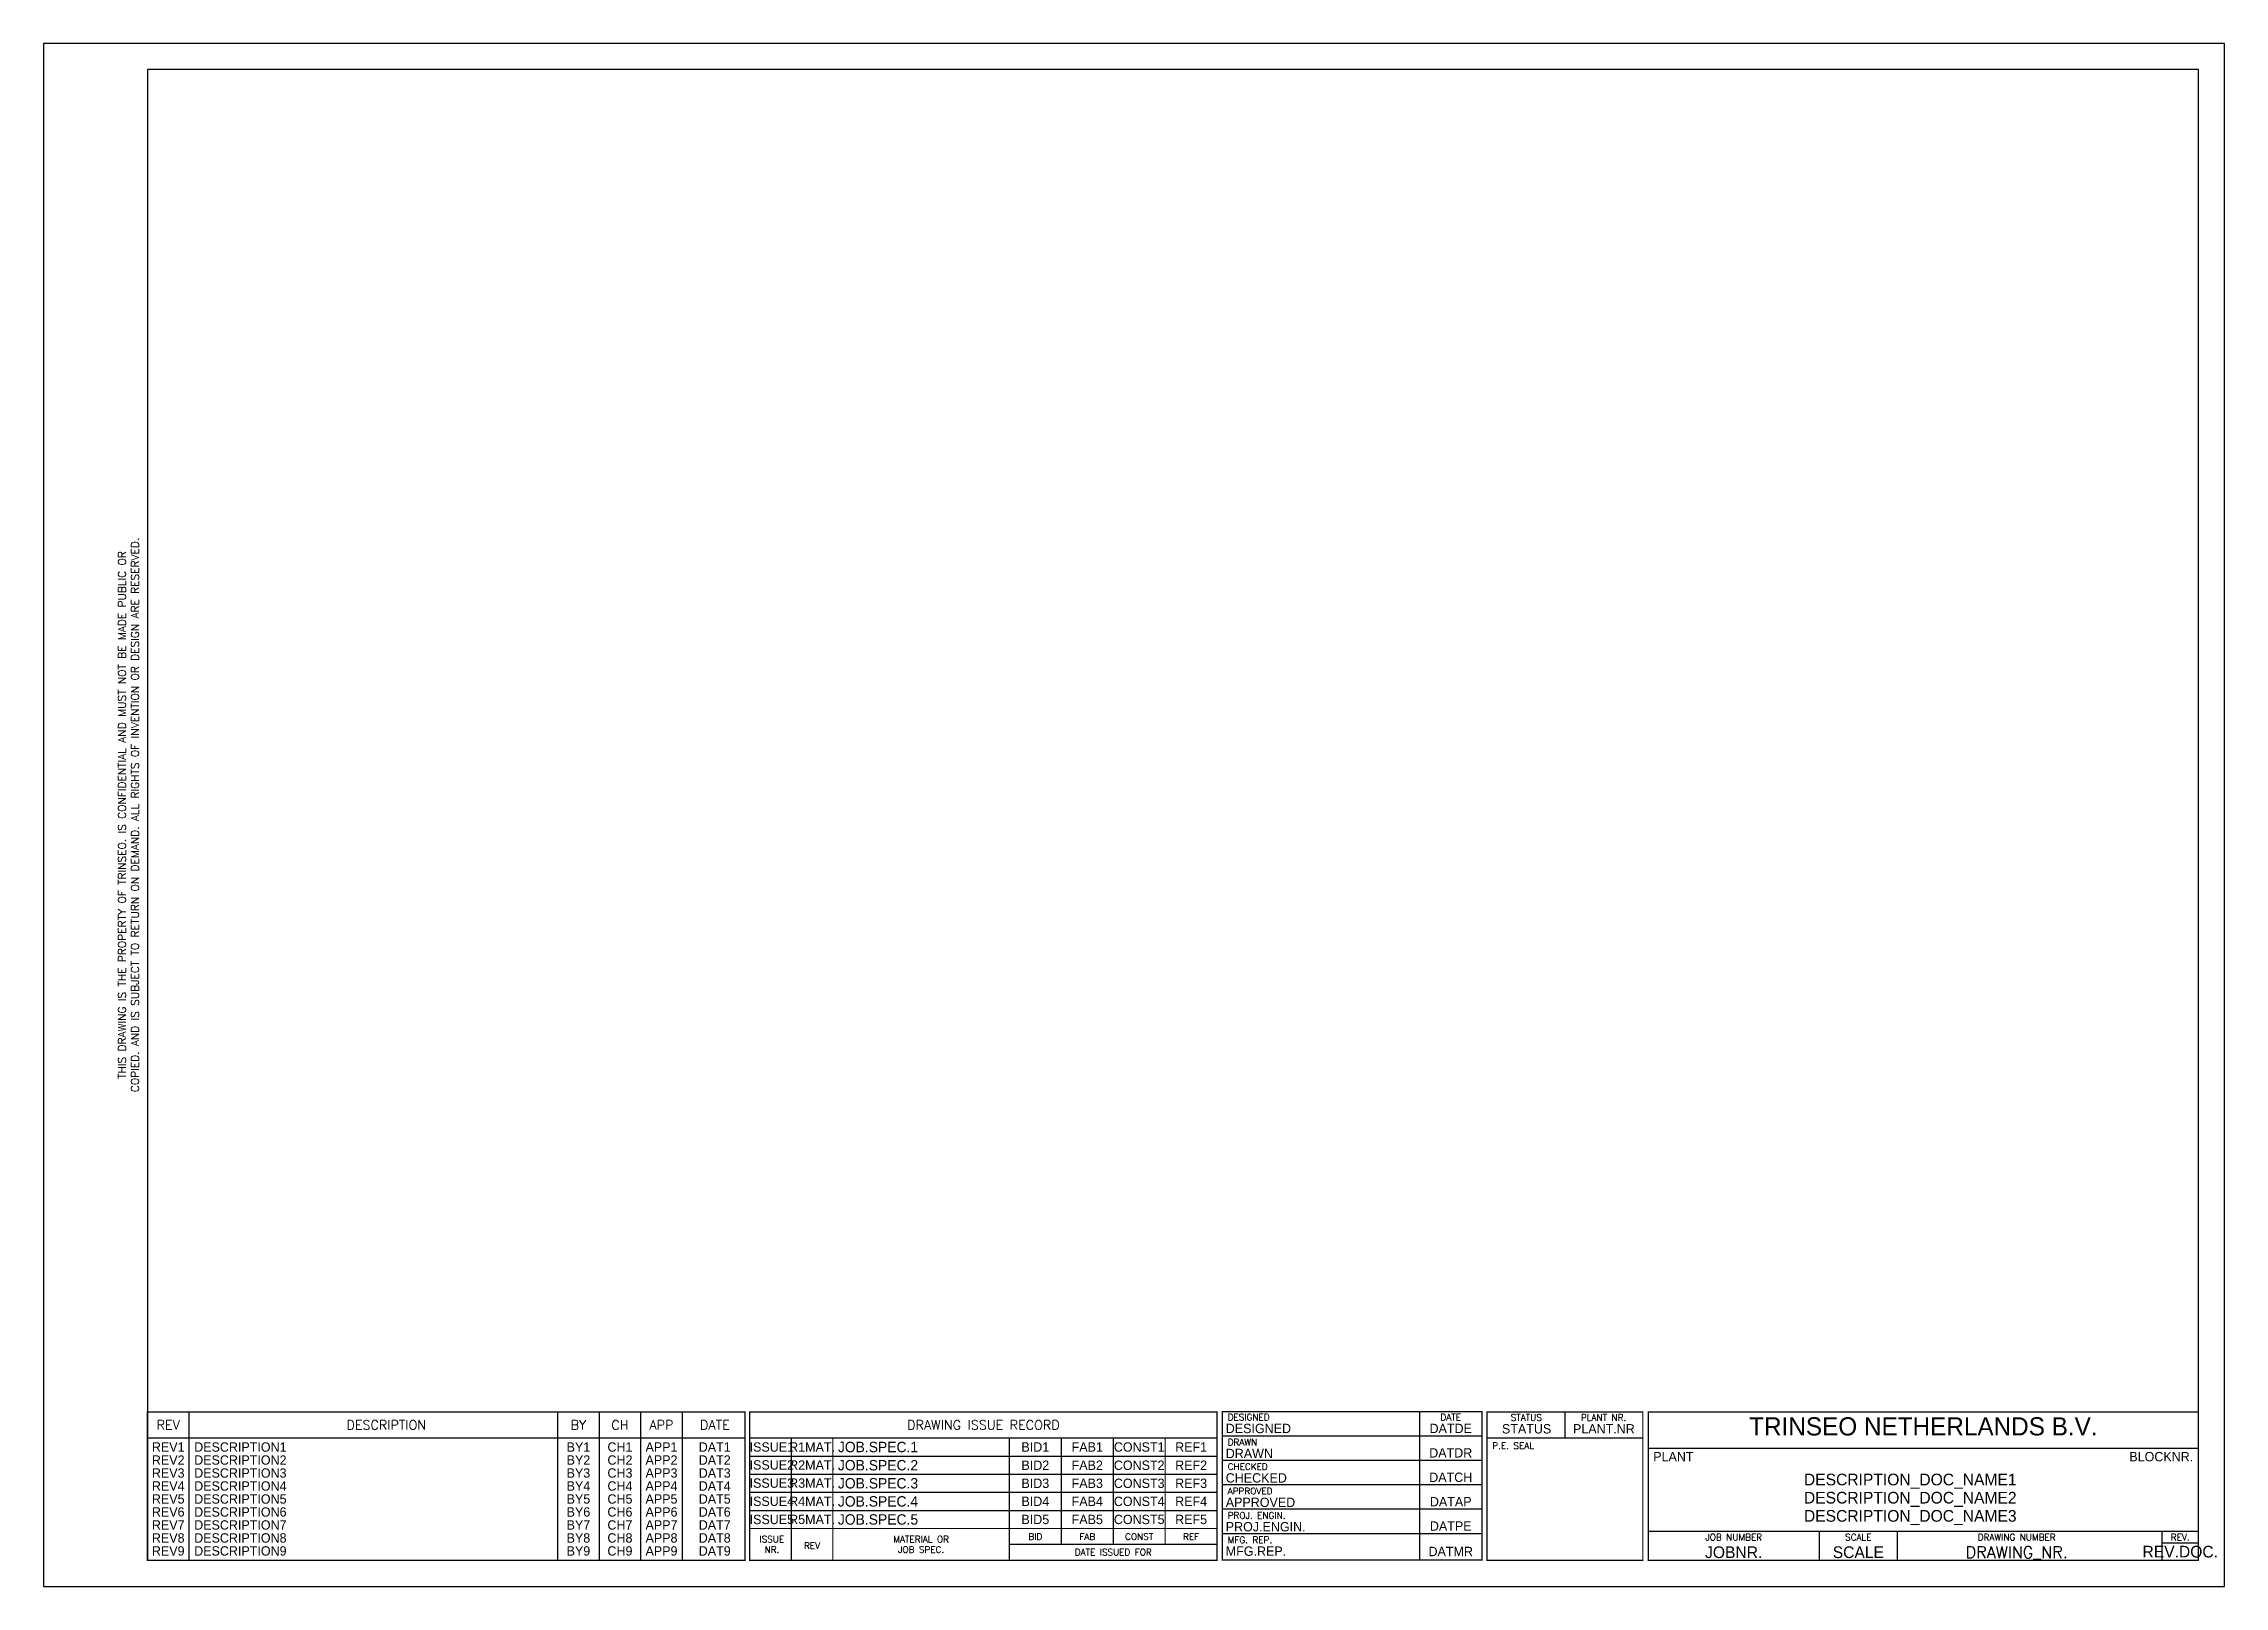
# Model space of a CAD drawing. Header units: millimetres. Extents: x 0 to 420, y 0 to 297.
import ezdxf
from ezdxf.enums import TextEntityAlignment as Align

# ---------------------------------------------------------------- set-up
doc = ezdxf.new("R2010")
doc.units = ezdxf.units.MM
doc.layers.add('TITEL', color=7, linetype='Continuous')
doc.styles.add('COMPRESSED', font='compressed.shx')
doc.styles.add('ROMAND', font='romand')

msp = doc.modelspace()

# ---------------------------------------------------------------- linework, layer by layer
at = {"transparency": 33554687}
for p, q in [((420, 296.93), (0, 296.93)), ((0, 296.93), (0, -0.07)), ((420, -0.07), (420, 296.93)), ((278, 33.5), (290.23, 33.5)), ((277, 28.87), (227, 28.87)), ((136, 24.99), (226, 24.99)), ((136, 21.51), (226, 21.51)), ((277, 24.17), (227, 24.17)), ((136, 18.03), (226, 18.03)), ((277, 19.47), (227, 19.47)), ((136, 14.55), (226, 14.55)), ((277, 14.77), (227, 14.77)), ((277, 10.07), (227, 10.07)), ((0, -0.07), (420, -0.07))]:
    msp.add_line(p, q, dxfattribs=at)
at = {"transparency": 33554687, "const_width": 0.25}
for points in [[(135.06, 4.93), (20, 4.93), (20, 33.5), (135.06, 33.5), (135.06, 4.8)], [(28, 33.57), (28, 5)], [(99, 33.57), (99, 5)], [(107, 33.57), (107, 5)], [(115, 33.57), (115, 5)], [(123, 33.57), (123, 5)], [(226, 33.5), (136, 33.5), (136, 4.93), (226, 4.93), (226, 33.5)], [(227, 33.57), (277, 33.57), (277, 5), (227, 5), (227, 33.57)], [(265, 33.57), (265, 5)], [(308, 4.93), (278, 4.93), (278, 33.5), (308, 33.5), (308, 4.93)], [(293, 33.5), (293, 28.5)], [(135.06, 28.5), (20, 28.5)], [(226, 28.5), (136, 28.5)], [(144, 28.5), (144, 4.93)], [(152, 28.5), (152, 4.93)], [(186, 28.5), (186, 4.93)], [(196, 28.5), (196, 8)], [(206, 28.5), (206, 8)], [(216, 28.5), (216, 8)], [(278, 28.5), (308, 28.5)], [(309.05, 26.5), (415, 26.5)], [(136, 11.07), (226, 11.07)], [(309.05, 10.5), (415, 10.5)], [(342, 10.5), (342, 5)], [(357, 10.5), (357, 5)], [(408, 10.5), (408, 5)], [(408, 8.28), (415, 8.28)], [(186, 8), (226, 8)], [(202, 8), (226, 8)]]:
    msp.add_lwpolyline(points, dxfattribs=at)
msp.add_lwpolyline([(309.05, 4.93), (415, 4.93), (415, 33.5), (309.05, 33.5)], close=True, dxfattribs=at)
at = {"layer": 'TITEL', "transparency": 33554687}
for p, q in [((415, 291.93), (20, 291.93)), ((20, 291.93), (20, 4.93)), ((415, 4.93), (415, 291.93))]:
    msp.add_line(p, q, dxfattribs=at)

# ---------------------------------------------------------------- texts
at = {"transparency": 33554687, "char_height": 1.5, "attachment_point": 5, "rotation": 90, "style": 'ROMAND'}
for s, width, insert in [('COPIED. AND IS SUBJECT TO RETURN ON DEMAND. ALL RIGHTS OF INVENTION OR DESIGN ARE RESERVED.', 150.5888, (17.6, 148.43)), ('THIS DRAWING IS THE PROPERTY OF TRINSEO. IS CONFIDENTIAL AND MUST NOT BE MADE PUBLIC OR', 155.5888, (15.1, 148.43))]:
    msp.add_mtext_dynamic_manual_height_columns(s, width=width, gutter_width=11.25, heights=[0], dxfattribs=dict(at, insert=insert))
at = {"transparency": 33554687}
for s, width, gutter_width, insert, char_height, attachment_point, style in [('REV', 10.5961, 11.25, (24, 31), 1.8, 5, 'ROMAND'), ('DESCRIPTION', 10.5961, 11.25, (66, 31), 1.8, 5, 'ROMAND'), ('BY', 10.5961, 11.25, (103, 31), 1.8, 5, 'ROMAND'), ('CH', 10.5961, 11.25, (111, 31), 1.8, 5, 'ROMAND'), ('APP', 10.5961, 11.25, (119, 31), 1.8, 5, 'ROMAND'), ('DATE', 10.5961, 11.25, (129.28, 31), 1.8, 5, 'ROMAND'), ('DRAWING ISSUE RECORD', 50.4811, 11.25, (181, 31), 1.8, 5, 'ROMAND'), ('DESIGNED', 9.7408, 11.25, (228.04, 32.5), 1.25, 4, 'ROMAND'), ('DATE', 9.7408, 11.25, (271, 32.5), 1.25, 5, 'ROMAND'), ('STATUS', 9.7408, 11.25, (285.56, 32.43), 1.25, 5, 'ROMAND'), ('PLANT NR.', 9.7408, 11.25, (300.44, 32.43), 1.25, 5, 'ROMAND'), ('TRINSEO NETHERLANDS B.V.', 87.3147, 10, (362.03, 28.93), 3.5, 8, 'COMPRESSED'), ('DRAWN', 9.7408, 11.25, (228.04, 27.68), 1.25, 4, 'ROMAND'), ('P.E. SEAL', 9.7408, 11.25, (279, 27), 1.25, 4, 'ROMAND'), ('CHECKED', 9.7408, 11.25, (228.04, 22.98), 1.25, 4, 'ROMAND'), ('APPROVED', 9.7408, 11.25, (228.04, 18.28), 1.25, 4, 'ROMAND'), ('PROJ. ENGIN.', 15.608, 11.25, (228.04, 13.58), 1.25, 4, 'ROMAND'), ('ISSUE', 10.5961, 11.25, (140.25, 9), 1.25, 5, 'ROMAND'), ('MATERIAL OR', 15.6216, 11.25, (169, 9), 1.25, 5, 'ROMAND'), ('BID', 2.4234, 11.25, (191, 9.5), 1.25, 5, 'ROMAND'), ('FAB', 2.4234, 11.25, (201, 9.5), 1.25, 5, 'ROMAND'), ('CONST', 2.4234, 11.25, (211, 9.5), 1.25, 5, 'ROMAND'), ('REF', 2.4234, 11.25, (221, 9.5), 1.25, 5, 'ROMAND'), ('MFG. REP.', 9.7408, 11.25, (228.04, 8.88), 1.25, 4, 'ROMAND'), ('JOB NUMBER', 19.6608, 11.25, (325.5, 9.4), 1.25, 5, 'ROMAND'), ('SCALE', 9.7408, 11.25, (349.5, 9.4), 1.25, 5, 'ROMAND'), ('DRAWING NUMBER', 19.2207, 11.25, (380, 9.4), 1.25, 5, 'ROMAND'), ('REV.', 9.7408, 11.25, (411.5, 9.4), 1.25, 5, 'ROMAND'), ('NR.', 10.5961, 11.25, (140.27, 7), 1.25, 5, 'ROMAND'), ('REV', 10.5961, 11.25, (148, 7.76), 1.25, 5, 'ROMAND'), ('JOB SPEC.', 15.6216, 11.25, (169, 7), 1.25, 5, 'ROMAND'), ('DATE ISSUED FOR', 20.7216, 11.25, (206, 6.5), 1.25, 5, 'ROMAND')]:
    msp.add_mtext_dynamic_manual_height_columns(s, width=width, gutter_width=gutter_width, heights=[0], dxfattribs=dict(at, insert=insert, char_height=char_height, attachment_point=attachment_point, style=style))
for tag, height, p in [('DESIGNED', 1.8, (227.67, 30.33)), ('DESCRIPTION1', 1.8, (29, 26.75)), ('JOB.SPEC.1', 2, (152.97, 26.76)), ('DRAWN', 1.8, (227.67, 25.51)), ('DESCRIPTION2', 1.8, (29, 24.25)), ('DESCRIPTION3', 1.8, (29, 21.75)), ('JOB.SPEC.2', 2, (152.97, 23.25)), ('CHECKED', 1.8, (227.67, 20.81)), ('DESCRIPTION4', 1.8, (29, 19.25)), ('DESCRIPTION5', 1.8, (29, 16.75)), ('JOB.SPEC.3', 2, (152.97, 19.77)), ('JOB.SPEC.4', 2, (152.97, 16.29)), ('APPROVED', 1.8, (227.67, 16.11)), ('DESCRIPTION6', 1.8, (29, 14.25)), ('DESCRIPTION7', 1.8, (29, 11.75)), ('JOB.SPEC.5', 2, (152.97, 12.81)), ('DESCRIPTION8', 1.8, (29, 9.25)), ('PROJ.ENGIN.', 1.8, (227.67, 11.41)), ('DESCRIPTION9', 1.8, (29, 6.75)), ('MFG.REP.', 1.8, (227.67, 6.71))]:
    msp.add_attdef(tag, text='', height=height, dxfattribs=at).set_placement(p, align=Align.MIDDLE_LEFT)
for tag, height, p in [('DATDE', 1.8, (271, 30.33)), ('STATUS', 1.8, (285.61, 30.26)), ('PLANT.NR', 1.8, (300.5, 30.26)), ('BY1', 1.8, (103, 26.75)), ('CH1', 1.8, (111, 26.75)), ('APP1', 1.8, (119, 26.75)), ('DAT1', 1.8, (129.25, 26.75)), ('BID1', 1.8, (191, 26.76)), ('FAB1', 1.8, (201, 26.76)), ('CONST1', 1.8, (211, 26.76)), ('REF1', 1.8, (221, 26.76)), ('DATDR', 1.8, (271, 25.63)), ('BY2', 1.8, (103, 24.25)), ('BY3', 1.8, (103, 21.75)), ('CH2', 1.8, (111, 24.25)), ('CH3', 1.8, (111, 21.75)), ('APP2', 1.8, (119, 24.25)), ('APP3', 1.8, (119, 21.75)), ('DAT2', 1.8, (129.25, 24.25)), ('DAT3', 1.8, (129.25, 21.75)), ('BID2', 1.8, (191, 23.25)), ('FAB2', 1.8, (201, 23.25)), ('CONST2', 1.8, (211, 23.25)), ('REF2', 1.8, (221, 23.25)), ('DATCH', 1.8, (271, 20.93)), ('DESCRIPTION_DOC_NAME1', 2.25, (359.5, 20.5)), ('BY4', 1.8, (103, 19.25)), ('BY5', 1.8, (103, 16.75)), ('CH4', 1.8, (111, 19.25)), ('CH5', 1.8, (111, 16.75)), ('APP4', 1.8, (119, 19.25)), ('APP5', 1.8, (119, 16.75)), ('DAT4', 1.8, (129.25, 19.25)), ('DAT5', 1.8, (129.25, 16.75)), ('BID3', 1.8, (191, 19.77)), ('BID4', 1.8, (191, 16.29)), ('FAB3', 1.8, (201, 19.77)), ('FAB4', 1.8, (201, 16.29)), ('CONST3', 1.8, (211, 19.77)), ('CONST4', 1.8, (211, 16.29)), ('REF3', 1.8, (221, 19.77)), ('REF4', 1.8, (221, 16.29)), ('DATAP', 1.8, (271, 16.23)), ('DESCRIPTION_DOC_NAME2', 2.25, (359.5, 17)), ('BY6', 1.8, (103, 14.25)), ('BY7', 1.8, (103, 11.75)), ('CH6', 1.8, (111, 14.25)), ('CH7', 1.8, (111, 11.75)), ('APP6', 1.8, (119, 14.25)), ('APP7', 1.8, (119, 11.75)), ('DAT6', 1.8, (129.25, 14.25)), ('DAT7', 1.8, (129.25, 11.75)), ('BID5', 1.8, (191, 12.81)), ('FAB5', 1.8, (201, 12.81)), ('CONST5', 1.8, (211, 12.81)), ('REF5', 1.8, (221, 12.81)), ('DESCRIPTION_DOC_NAME3', 2.25, (359.5, 13.5)), ('BY8', 1.8, (103, 9.25)), ('CH8', 1.8, (111, 9.25)), ('APP8', 1.8, (119, 9.25)), ('DAT8', 1.8, (129.25, 9.25)), ('DATPE', 1.8, (271, 11.53)), ('BY9', 1.8, (103, 6.75)), ('CH9', 1.8, (111, 6.75)), ('APP9', 1.8, (119, 6.75)), ('DAT9', 1.8, (129.25, 6.75)), ('DATMR', 1.8, (271, 6.64)), ('JOBNR.', 2.25, (325.5, 6.5)), ('SCALE', 2.25, (349.5, 6.5)), ('REV.DOC.', 2.25, (411.5, 6.61))]:
    msp.add_attdef(tag, text='', height=height, dxfattribs=at).set_placement(p, align=Align.MIDDLE_CENTER)
for tag, p in [('REV1', (24, 26.75)), ('ISSUE1', (140.25, 26.76)), ('R1MAT.', (148, 26.76)), ('REV2', (24, 24.25)), ('REV3', (24, 21.75)), ('ISSUE2', (140.25, 23.31)), ('R2MAT.', (148, 23.31)), ('REV4', (24, 19.25)), ('REV5', (24, 16.75)), ('ISSUE3', (140.25, 19.81)), ('ISSUE4', (140.25, 16.31)), ('R3MAT.', (148, 19.81)), ('R4MAT.', (148, 16.31)), ('REV6', (24, 14.25)), ('REV7', (24, 11.75)), ('ISSUE5', (140.25, 12.81)), ('R5MAT.', (148, 12.81)), ('REV8', (24, 9.25)), ('REV9', (24, 6.75))]:
    msp.add_attdef(tag, text='', height=1.8, dxfattribs=at).set_placement(p, align=Align.MIDDLE)
msp.add_attdef('PLANT', (310, 24), '', height=1.8, dxfattribs=at)
msp.add_attdef('BLOCKNR.', text='', height=1.8, dxfattribs=at).set_placement((414, 24), align=Align.RIGHT)
at = {"transparency": 33554687, "style": 'ROMAND'}
msp.add_attdef('DRAWING_NR.', text='', height=2.25, dxfattribs=at).set_placement((380, 6.5), align=Align.MIDDLE_CENTER)

doc.saveas('drawing.dxf')
